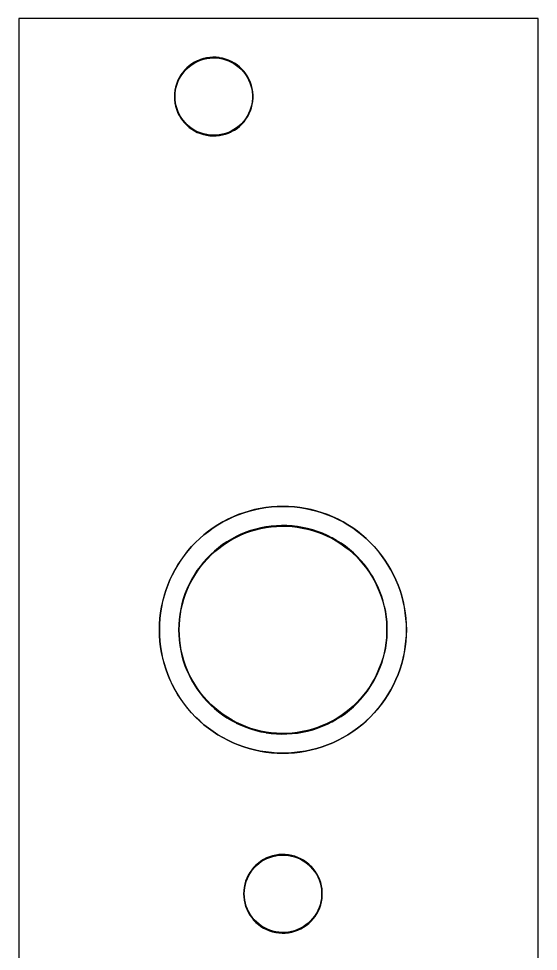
# Model space of a CAD drawing. Extents: x 1 to 21, y 9 to 138.
# Drawn here: x 1.27 to 21.25, y 101.86 to 137.75 of the extents above; entities that cross this region are included whole.
import ezdxf

# ---------------------------------------------------------------- set-up
doc = ezdxf.new("R2010")
doc.units = 0

msp = doc.modelspace()

# ---------------------------------------------------------------- linework, layer by layer
at = {"color": 5, "true_color": 0x0000ff}
msp.add_polyline3d([(21.24964, 9.25322, 0), (21.24964, 137.75436, 0), (1.27, 137.75436, 0), (1.27, 9.25322, 0), (21.24964, 9.25322, 0)], close=True, dxfattribs=at)
at = {"color": 34, "true_color": 0x008000}
for points in [[(1.27, 9.25322, 0), (21.24964, 9.25322, 0), (21.24964, 137.75436, 0), (1.27, 137.75436, 0), (1.27, 9.25322, 0)], [(8.61821, 136.26083, 0), (8.4963, 136.24305, 0), (8.49236, 136.24243, 0), (8.37299, 136.21449, 0), (8.25615, 136.17893, 0), (8.14185, 136.13321, 0), (8.13831, 136.1314, 0), (8.02909, 136.07552, 0), (7.92495, 136.01203, 0), (7.82843, 135.93837, 0), (7.73445, 135.85709, 0), (7.64528, 135.76792, 0), (7.56908, 135.67393, 0), (7.49796, 135.57488, 0), (7.43446, 135.4682, 0), (7.43266, 135.46466, 0), (7.38186, 135.3529, 0), (7.33614, 135.2386, 0), (7.30312, 135.12176, 0), (7.27772, 135.00237, 0), (7.27709, 134.99846, 0), (7.26186, 134.87654, 0), (7.25678, 134.75461, 0), (7.26186, 134.6327, 0), (7.27709, 134.51077, 0), (7.27772, 134.50684, 0), (7.30312, 134.38747, 0), (7.33614, 134.27063, 0), (7.38186, 134.15633, 0), (7.43266, 134.04457, 0), (7.43446, 134.04103, 0), (7.49796, 133.93435, 0), (7.56908, 133.83528, 0), (7.64528, 133.74131, 0), (7.64809, 133.73849, 0), (7.64811, 133.73848, 0), (7.73445, 133.65214, 0), (7.82843, 133.57086, 0), (7.92495, 133.4972, 0), (8.02909, 133.43369, 0), (8.13831, 133.37782, 0), (8.14185, 133.37602, 0), (8.25615, 133.3303, 0), (8.37299, 133.29473, 0), (8.49236, 133.26679, 0), (8.4963, 133.26618, 0), (8.61821, 133.2484, 0), (8.74014, 133.24078, 0), (8.86206, 133.24331, 0), (8.98398, 133.25602, 0), (8.9879, 133.25664, 0), (9.10981, 133.2795, 0), (9.22666, 133.30998, 0), (9.34096, 133.35316, 0), (9.45271, 133.40396, 0), (9.45626, 133.40575, 0), (9.56293, 133.46418, 0), (9.66454, 133.53276, 0), (9.76106, 133.60896, 0), (9.84995, 133.69278, 0), (9.85277, 133.69559, 0), (9.93404, 133.78702, 0), (10.01024, 133.88355, 0), (10.07629, 133.98768, 0), (10.13217, 134.09691, 0), (10.13397, 134.10045, 0), (10.18477, 134.21221, 0), (10.22287, 134.32651, 0), (10.25334, 134.44589, 0), (10.27366, 134.56781, 0), (10.2743, 134.57173, 0), (10.28445, 134.69366, 0), (10.28445, 134.81557, 0), (10.2743, 134.9375, 0), (10.27366, 134.94142, 0), (10.25334, 135.06334, 0), (10.22287, 135.18271, 0), (10.18477, 135.29702, 0), (10.13397, 135.40878, 0), (10.13217, 135.41232, 0), (10.07629, 135.52153, 0), (10.01024, 135.62567, 0), (9.93404, 135.72219, 0), (9.85277, 135.81364, 0), (9.84995, 135.81645, 0), (9.76106, 135.90027, 0), (9.66454, 135.97647, 0), (9.56293, 136.04505, 0), (9.45626, 136.10346, 0), (9.45271, 136.10526, 0), (9.34096, 136.15607, 0), (9.22666, 136.19925, 0), (9.10981, 136.22972, 0), (8.9879, 136.25259, 0), (8.98398, 136.25322, 0), (8.86206, 136.26592, 0), (8.74014, 136.26845, 0), (8.61821, 136.26083, 0)], [(8.9827, 133.28129, 0), (8.86206, 133.26871, 0), (8.74014, 133.26618, 0), (8.61821, 133.2738, 0), (8.49967, 133.29108, 0), (8.38083, 133.31889, 0), (8.26399, 133.35445, 0), (8.14984, 133.40011, 0), (8.04402, 133.45425, 0), (7.93988, 133.51775, 0), (7.84336, 133.59141, 0), (7.74945, 133.67262, 0), (7.66583, 133.75624, 0), (7.58963, 133.85022, 0), (7.51851, 133.94927, 0), (7.45582, 134.0546, 0), (7.40601, 134.16417, 0), (7.36029, 134.27848, 0), (7.32727, 134.39532, 0), (7.30218, 134.51323, 0), (7.28725, 134.6327, 0), (7.28218, 134.75461, 0), (7.28725, 134.87654, 0), (7.30218, 134.996, 0), (7.32727, 135.11391, 0), (7.36029, 135.23075, 0), (7.40601, 135.34504, 0), (7.45584, 135.45466, 0), (7.51851, 135.55994, 0), (7.58963, 135.65901, 0), (7.66583, 135.75299, 0), (7.74938, 135.83654, 0), (7.84336, 135.91782, 0), (7.93988, 135.99148, 0), (8.04402, 136.05498, 0), (8.14984, 136.10912, 0), (8.26399, 136.15477, 0), (8.38083, 136.19034, 0), (8.49967, 136.21815, 0), (8.61821, 136.23543, 0), (8.74014, 136.24305, 0), (8.86206, 136.24052, 0), (8.98258, 136.22797, 0), (9.10197, 136.20558, 0), (9.21881, 136.17509, 0), (9.33311, 136.13192, 0), (9.44338, 136.0818, 0), (9.54801, 136.02449, 0), (9.6496, 135.95592, 0), (9.74613, 135.87972, 0), (9.83316, 135.79766, 0), (9.9135, 135.70727, 0), (9.98969, 135.61075, 0), (10.05574, 135.50661, 0), (10.10981, 135.40092, 0), (10.16062, 135.28917, 0), (10.19872, 135.17487, 0), (10.2292, 135.05549, 0), (10.2489, 134.93732, 0), (10.25905, 134.81557, 0), (10.25905, 134.69366, 0), (10.2489, 134.57191, 0), (10.2292, 134.45374, 0), (10.19872, 134.33436, 0), (10.16062, 134.22005, 0), (10.10981, 134.1083, 0), (10.05574, 134.00262, 0), (9.98969, 133.89848, 0), (9.9135, 133.80196, 0), (9.8331, 133.71151, 0), (9.74613, 133.62951, 0), (9.6496, 133.55331, 0), (9.54801, 133.48473, 0), (9.44338, 133.42743, 0), (9.33311, 133.37731, 0), (9.21881, 133.33412, 0), (9.10197, 133.30365, 0), (8.9827, 133.28129, 0)], [(11.21156, 118.97994, 0), (10.99058, 118.96471, 0), (10.77468, 118.93931, 0), (10.77428, 118.93924, 0), (10.55584, 118.90368, 0), (10.34248, 118.85796, 0), (10.12912, 118.80462, 0), (9.92084, 118.73858, 0), (9.71256, 118.66492, 0), (9.5119, 118.5811, 0), (9.31124, 118.48712, 0), (9.31089, 118.48694, 0), (9.11785, 118.38534, 0), (8.92989, 118.27358, 0), (8.74447, 118.1542, 0), (8.56667, 118.02466, 0), (8.39395, 117.89004, 0), (8.22885, 117.74526, 0), (8.07137, 117.59286, 0), (8.07109, 117.59258, 0), (7.91869, 117.4351, 0), (7.77391, 117.27, 0), (7.63929, 117.09728, 0), (7.50975, 116.91948, 0), (7.39037, 116.73406, 0), (7.27861, 116.5461, 0), (7.27843, 116.54575, 0), (7.17701, 116.35306, 0), (7.17683, 116.35271, 0), (7.08285, 116.15205, 0), (6.99903, 115.95139, 0), (6.92537, 115.74311, 0), (6.85933, 115.53483, 0), (6.80599, 115.32147, 0), (6.76027, 115.10811, 0), (6.72471, 114.88967, 0), (6.72465, 114.88928, 0), (6.69924, 114.67338, 0), (6.68401, 114.4524, 0), (6.67893, 114.23396, 0), (6.68401, 114.01552, 0), (6.69924, 113.79454, 0), (6.72465, 113.57863, 0), (6.72471, 113.57824, 0), (6.76027, 113.3598, 0), (6.80599, 113.14644, 0), (6.85933, 112.93308, 0), (6.92537, 112.7248, 0), (6.99903, 112.51652, 0), (7.08285, 112.31586, 0), (7.17683, 112.1152, 0), (7.17701, 112.11485, 0), (7.27861, 111.92181, 0), (7.39037, 111.73385, 0), (7.50975, 111.54843, 0), (7.63929, 111.37063, 0), (7.77391, 111.19791, 0), (7.91869, 111.03281, 0), (8.07109, 110.87533, 0), (8.07137, 110.87505, 0), (8.22885, 110.72265, 0), (8.39395, 110.57787, 0), (8.56667, 110.44325, 0), (8.74447, 110.31371, 0), (8.92989, 110.19433, 0), (9.11785, 110.08257, 0), (9.31089, 109.98097, 0), (9.31124, 109.98079, 0), (9.5119, 109.88681, 0), (9.71256, 109.80299, 0), (9.92084, 109.72933, 0), (10.12912, 109.66329, 0), (10.34248, 109.60995, 0), (10.55584, 109.56423, 0), (10.55624, 109.56416, 0), (10.55625, 109.56416, 0), (10.77428, 109.52867, 0), (10.77468, 109.5286, 0), (10.99058, 109.50321, 0), (11.21156, 109.48796, 0), (11.43, 109.48288, 0), (11.64844, 109.48796, 0), (11.86942, 109.50321, 0), (12.08532, 109.5286, 0), (12.08571, 109.52867, 0), (12.30374, 109.56416, 0), (12.30375, 109.56416, 0), (12.30415, 109.56423, 0), (12.51751, 109.60995, 0), (12.73087, 109.66329, 0), (12.93915, 109.72933, 0), (13.14743, 109.80299, 0), (13.34809, 109.88681, 0), (13.54875, 109.98079, 0), (13.5491, 109.98097, 0), (13.74214, 110.08257, 0), (13.9301, 110.19433, 0), (14.11552, 110.31371, 0), (14.29332, 110.44325, 0), (14.46604, 110.57787, 0), (14.63114, 110.72265, 0), (14.78862, 110.87505, 0), (14.7889, 110.87533, 0), (14.9413, 111.03281, 0), (15.08608, 111.19791, 0), (15.2207, 111.37063, 0), (15.35024, 111.54843, 0), (15.46962, 111.73385, 0), (15.58138, 111.92181, 0), (15.68298, 112.11485, 0), (15.68316, 112.1152, 0), (15.77714, 112.31586, 0), (15.86096, 112.51652, 0), (15.93462, 112.7248, 0), (16.00066, 112.93308, 0), (16.05399, 113.14644, 0), (16.09972, 113.3598, 0), (16.13528, 113.57824, 0), (16.13535, 113.57863, 0), (16.16075, 113.79454, 0), (16.17598, 114.01552, 0), (16.18106, 114.23396, 0), (16.17598, 114.4524, 0), (16.16075, 114.67338, 0), (16.13535, 114.88928, 0), (16.13528, 114.88967, 0), (16.09972, 115.10811, 0), (16.05399, 115.32147, 0), (16.00066, 115.53483, 0), (15.93462, 115.74311, 0), (15.86096, 115.95139, 0), (15.77714, 116.15205, 0), (15.68316, 116.35271, 0), (15.68298, 116.35306, 0), (15.58156, 116.54575, 0), (15.58138, 116.5461, 0), (15.46962, 116.73406, 0), (15.35024, 116.91948, 0), (15.2207, 117.09728, 0), (15.08608, 117.27, 0), (14.9413, 117.4351, 0), (14.7889, 117.59258, 0), (14.78862, 117.59286, 0), (14.63114, 117.74526, 0), (14.46604, 117.89004, 0), (14.29332, 118.02466, 0), (14.11552, 118.1542, 0), (13.9301, 118.27358, 0), (13.74214, 118.38534, 0), (13.5491, 118.48694, 0), (13.54875, 118.48712, 0), (13.34809, 118.5811, 0), (13.14743, 118.66492, 0), (12.93915, 118.73858, 0), (12.73087, 118.80462, 0), (12.51751, 118.85796, 0), (12.30415, 118.90368, 0), (12.08571, 118.93924, 0), (12.08532, 118.93931, 0), (11.86942, 118.96471, 0), (11.64844, 118.97994, 0), (11.43, 118.98503, 0), (11.21156, 118.97994, 0)], [(11.86942, 109.50575, 0), (11.64844, 109.49051, 0), (11.43, 109.48543, 0), (11.21156, 109.49051, 0), (10.99058, 109.50575, 0), (10.77468, 109.53115, 0), (10.77466, 109.53115, 0), (10.55663, 109.56664, 0), (10.34327, 109.61236, 0), (10.12991, 109.6657, 0), (9.92163, 109.73174, 0), (9.71335, 109.8054, 0), (9.51268, 109.88922, 0), (9.31203, 109.9832, 0), (9.11933, 110.08462, 0), (8.93138, 110.19638, 0), (8.74596, 110.31576, 0), (8.56816, 110.4453, 0), (8.39544, 110.57992, 0), (8.23034, 110.7247, 0), (8.073, 110.87696, 0), (7.92074, 111.0343, 0), (7.77596, 111.1994, 0), (7.64134, 111.37212, 0), (7.5118, 111.54992, 0), (7.39242, 111.73534, 0), (7.28066, 111.9233, 0), (7.17924, 112.11599, 0), (7.08526, 112.31665, 0), (7.00144, 112.51731, 0), (6.92778, 112.72559, 0), (6.86174, 112.93387, 0), (6.8084, 113.14723, 0), (6.76268, 113.36059, 0), (6.72717, 113.57874, 0), (6.70178, 113.79454, 0), (6.68655, 114.01552, 0), (6.68147, 114.23396, 0), (6.68655, 114.4524, 0), (6.70178, 114.67338, 0), (6.72717, 114.88917, 0), (6.76268, 115.10732, 0), (6.8084, 115.32068, 0), (6.86174, 115.53404, 0), (6.92778, 115.74232, 0), (7.00144, 115.9506, 0), (7.08526, 116.15126, 0), (7.17921, 116.35185, 0), (7.28066, 116.54461, 0), (7.39242, 116.73257, 0), (7.5118, 116.91799, 0), (7.64134, 117.09579, 0), (7.77596, 117.26851, 0), (7.92074, 117.43361, 0), (8.073, 117.59095, 0), (8.23034, 117.74321, 0), (8.39544, 117.88799, 0), (8.56816, 118.02261, 0), (8.74596, 118.15215, 0), (8.93138, 118.27153, 0), (9.11933, 118.38329, 0), (9.31203, 118.48471, 0), (9.51268, 118.57869, 0), (9.71335, 118.66251, 0), (9.92163, 118.73617, 0), (10.12991, 118.80221, 0), (10.34327, 118.85555, 0), (10.55663, 118.90127, 0), (10.77466, 118.93676, 0), (10.77468, 118.93676, 0), (10.99058, 118.96217, 0), (11.21156, 118.9774, 0), (11.43, 118.98248, 0), (11.64844, 118.9774, 0), (11.86942, 118.96217, 0), (12.08532, 118.93676, 0), (12.08533, 118.93676, 0), (12.30336, 118.90127, 0), (12.51672, 118.85555, 0), (12.73008, 118.80221, 0), (12.93836, 118.73617, 0), (13.14664, 118.66251, 0), (13.3473, 118.57869, 0), (13.54789, 118.48474, 0), (13.74065, 118.38329, 0), (13.92861, 118.27153, 0), (14.11403, 118.15215, 0), (14.29183, 118.02261, 0), (14.46455, 117.88799, 0), (14.62965, 117.74321, 0), (14.78699, 117.59095, 0), (14.93925, 117.43361, 0), (15.08403, 117.26851, 0), (15.21865, 117.09579, 0), (15.34819, 116.91799, 0), (15.46757, 116.73257, 0), (15.57933, 116.54461, 0), (15.68078, 116.35185, 0), (15.77473, 116.15126, 0), (15.85855, 115.9506, 0), (15.93221, 115.74232, 0), (15.99825, 115.53404, 0), (16.05159, 115.32068, 0), (16.09731, 115.10732, 0), (16.1328, 114.88928, 0), (16.1582, 114.67338, 0), (16.17345, 114.4524, 0), (16.17852, 114.23396, 0), (16.17345, 114.01552, 0), (16.1582, 113.79454, 0), (16.1328, 113.57863, 0), (16.1328, 113.57862, 0), (16.09731, 113.36059, 0), (16.05159, 113.14723, 0), (15.99825, 112.93387, 0), (15.93221, 112.72559, 0), (15.85855, 112.51731, 0), (15.77473, 112.31665, 0), (15.68075, 112.11599, 0), (15.57933, 111.9233, 0), (15.46757, 111.73534, 0), (15.34819, 111.54992, 0), (15.21865, 111.37212, 0), (15.08403, 111.1994, 0), (14.93925, 111.0343, 0), (14.78699, 110.87696, 0), (14.62965, 110.7247, 0), (14.46455, 110.57992, 0), (14.29183, 110.4453, 0), (14.11403, 110.31576, 0), (13.92861, 110.19638, 0), (13.74065, 110.08462, 0), (13.54789, 109.98317, 0), (13.3473, 109.88922, 0), (13.14664, 109.8054, 0), (12.93836, 109.73174, 0), (12.73008, 109.6657, 0), (12.51672, 109.61236, 0), (12.30336, 109.56664, 0), (12.08533, 109.53115, 0), (12.08532, 109.53115, 0), (11.86942, 109.50575, 0)], [(11.17854, 118.23954, 0), (10.97788, 118.22175, 0), (10.77976, 118.19381, 0), (10.77583, 118.19319, 0), (10.57771, 118.15509, 0), (10.38213, 118.10683, 0), (10.18909, 118.05095, 0), (10.00113, 117.98491, 0), (9.81317, 117.90871, 0), (9.63283, 117.82235, 0), (9.62928, 117.82055, 0), (9.45149, 117.72657, 0), (9.27877, 117.62243, 0), (9.11112, 117.51067, 0), (8.95111, 117.38875, 0), (8.79617, 117.26175, 0), (8.64631, 117.12459, 0), (8.6435, 117.12178, 0), (8.5038, 116.97954, 0), (8.36918, 116.82968, 0), (8.24217, 116.6722, 0), (8.12534, 116.50964, 0), (8.01612, 116.342, 0), (7.91452, 116.16928, 0), (7.82054, 115.98894, 0), (7.81874, 115.9854, 0), (7.73746, 115.80252, 0), (7.66126, 115.6171, 0), (7.59776, 115.4266, 0), (7.54188, 115.23356, 0), (7.4987, 115.03798, 0), (7.46314, 114.83986, 0), (7.46252, 114.83593, 0), (7.43712, 114.63528, 0), (7.42188, 114.43462, 0), (7.41679, 114.23396, 0), (7.42188, 114.03329, 0), (7.43712, 113.83264, 0), (7.46252, 113.63198, 0), (7.46314, 113.62805, 0), (7.4987, 113.42993, 0), (7.54188, 113.23435, 0), (7.59776, 113.04131, 0), (7.66126, 112.85081, 0), (7.73746, 112.66539, 0), (7.81874, 112.48251, 0), (7.82054, 112.47897, 0), (7.91452, 112.29863, 0), (8.01612, 112.12591, 0), (8.12534, 111.95827, 0), (8.24217, 111.79571, 0), (8.36918, 111.63823, 0), (8.5038, 111.48837, 0), (8.6435, 111.34613, 0), (8.64631, 111.34332, 0), (8.79617, 111.20616, 0), (8.95111, 111.07916, 0), (9.11112, 110.95724, 0), (9.27877, 110.84548, 0), (9.45149, 110.74134, 0), (9.62928, 110.64736, 0), (9.63283, 110.64556, 0), (9.81317, 110.5592, 0), (10.00113, 110.483, 0), (10.18909, 110.41696, 0), (10.38213, 110.36108, 0), (10.57771, 110.31282, 0), (10.77583, 110.27472, 0), (10.77976, 110.27409, 0), (10.97788, 110.24616, 0), (11.17854, 110.22838, 0), (11.3792, 110.22076, 0), (11.57986, 110.2233, 0), (11.78052, 110.23599, 0), (11.98118, 110.25886, 0), (11.9851, 110.25948, 0), (12.18322, 110.2925, 0), (12.3788, 110.33568, 0), (12.57438, 110.38648, 0), (12.76488, 110.44998, 0), (12.95284, 110.5211, 0), (13.13826, 110.60238, 0), (13.31606, 110.69128, 0), (13.3196, 110.69308, 0), (13.49486, 110.79214, 0), (13.66504, 110.90136, 0), (13.83014, 111.0182, 0), (13.98762, 111.14012, 0), (14.14002, 111.2722, 0), (14.2848, 111.4119, 0), (14.28761, 111.41471, 0), (14.42477, 111.56203, 0), (14.55431, 111.71443, 0), (14.67623, 111.87445, 0), (14.79053, 112.03955, 0), (14.89721, 112.21227, 0), (14.99373, 112.38753, 0), (14.99553, 112.39107, 0), (15.08189, 112.57141, 0), (15.16063, 112.75683, 0), (15.23175, 112.94733, 0), (15.29017, 113.13783, 0), (15.34097, 113.33341, 0), (15.38161, 113.52899, 0), (15.38224, 113.53292, 0), (15.41271, 113.73357, 0), (15.43303, 113.9317, 0), (15.4432, 114.13236, 0), (15.4432, 114.33556, 0), (15.43303, 114.53621, 0), (15.41271, 114.73434, 0), (15.38224, 114.935, 0), (15.38161, 114.93892, 0), (15.34097, 115.1345, 0), (15.29017, 115.33008, 0), (15.23175, 115.52058, 0), (15.16063, 115.71108, 0), (15.08189, 115.8965, 0), (14.99553, 116.07684, 0), (14.99373, 116.08038, 0), (14.89721, 116.25564, 0), (14.79053, 116.42836, 0), (14.67623, 116.59346, 0), (14.55431, 116.75348, 0), (14.42477, 116.90588, 0), (14.28761, 117.0532, 0), (14.2848, 117.05601, 0), (14.14002, 117.19571, 0), (13.98762, 117.32779, 0), (13.83014, 117.44971, 0), (13.66504, 117.56655, 0), (13.49486, 117.67577, 0), (13.3196, 117.77483, 0), (13.31606, 117.77663, 0), (13.13826, 117.86553, 0), (12.95284, 117.94681, 0), (12.76488, 118.01793, 0), (12.57438, 118.08143, 0), (12.3788, 118.13223, 0), (12.18322, 118.17541, 0), (11.9851, 118.20843, 0), (11.98118, 118.20906, 0), (11.78052, 118.23191, 0), (11.57986, 118.24461, 0), (11.3792, 118.24715, 0), (11.17854, 118.23954, 0)], [(11.78052, 110.26139, 0), (11.57986, 110.24869, 0), (11.3792, 110.24615, 0), (11.17854, 110.25378, 0), (10.97788, 110.27156, 0), (10.78237, 110.29912, 0), (10.58556, 110.33697, 0), (10.38998, 110.38523, 0), (10.19694, 110.44111, 0), (10.00897, 110.50715, 0), (9.82102, 110.58335, 0), (9.64211, 110.66903, 0), (9.46641, 110.76189, 0), (9.29369, 110.86603, 0), (9.12606, 110.97779, 0), (8.96604, 111.09971, 0), (8.8111, 111.22671, 0), (8.66182, 111.36333, 0), (8.52435, 111.5033, 0), (8.38973, 111.65316, 0), (8.26273, 111.81064, 0), (8.14589, 111.9732, 0), (8.03667, 112.14084, 0), (7.93507, 112.31356, 0), (7.84263, 112.49094, 0), (7.76161, 112.67324, 0), (7.68541, 112.85866, 0), (7.62191, 113.04916, 0), (7.56603, 113.2422, 0), (7.52285, 113.43778, 0), (7.48771, 113.63356, 0), (7.46252, 113.83264, 0), (7.44728, 114.03329, 0), (7.44219, 114.23396, 0), (7.44728, 114.43462, 0), (7.46252, 114.63528, 0), (7.48771, 114.83435, 0), (7.52285, 115.03013, 0), (7.56603, 115.22571, 0), (7.62191, 115.41875, 0), (7.68541, 115.60925, 0), (7.76161, 115.79467, 0), (7.84263, 115.97697, 0), (7.93507, 116.15435, 0), (8.03667, 116.32707, 0), (8.14589, 116.49471, 0), (8.26273, 116.65727, 0), (8.38973, 116.81475, 0), (8.52435, 116.96461, 0), (8.66182, 117.10458, 0), (8.8111, 117.2412, 0), (8.96604, 117.3682, 0), (9.12606, 117.49012, 0), (9.29369, 117.60188, 0), (9.46641, 117.70602, 0), (9.64211, 117.79888, 0), (9.82102, 117.88456, 0), (10.00897, 117.96076, 0), (10.19694, 118.0268, 0), (10.38998, 118.08268, 0), (10.58556, 118.13094, 0), (10.78237, 118.16879, 0), (10.97788, 118.19636, 0), (11.17854, 118.21414, 0), (11.3792, 118.22175, 0), (11.57986, 118.21922, 0), (11.78052, 118.20652, 0), (11.98052, 118.18374, 0), (12.17537, 118.15126, 0), (12.37095, 118.10808, 0), (12.56653, 118.05728, 0), (12.75703, 117.99378, 0), (12.94499, 117.92266, 0), (13.13041, 117.84138, 0), (13.30513, 117.75402, 0), (13.47993, 117.65522, 0), (13.65011, 117.546, 0), (13.81521, 117.42916, 0), (13.97269, 117.30724, 0), (14.12509, 117.17516, 0), (14.26796, 117.0373, 0), (14.40422, 116.89095, 0), (14.53376, 116.73855, 0), (14.65568, 116.57853, 0), (14.76998, 116.41343, 0), (14.87666, 116.24071, 0), (14.97238, 116.06691, 0), (15.05774, 115.88865, 0), (15.13648, 115.70323, 0), (15.2076, 115.51273, 0), (15.26602, 115.32223, 0), (15.31682, 115.12665, 0), (15.35734, 114.93166, 0), (15.38731, 114.73434, 0), (15.40763, 114.53621, 0), (15.4178, 114.33556, 0), (15.4178, 114.13236, 0), (15.40763, 113.9317, 0), (15.38731, 113.73357, 0), (15.35733, 113.53622, 0), (15.31682, 113.34126, 0), (15.26602, 113.14568, 0), (15.2076, 112.95518, 0), (15.13648, 112.76468, 0), (15.05774, 112.57926, 0), (14.97238, 112.401, 0), (14.87666, 112.2272, 0), (14.76998, 112.05448, 0), (14.65568, 111.88938, 0), (14.53376, 111.72936, 0), (14.40422, 111.57696, 0), (14.26796, 111.43061, 0), (14.12509, 111.29275, 0), (13.97269, 111.16067, 0), (13.81521, 111.03875, 0), (13.65011, 110.92191, 0), (13.47993, 110.81269, 0), (13.30513, 110.71389, 0), (13.13041, 110.62653, 0), (12.94499, 110.54525, 0), (12.75703, 110.47413, 0), (12.56653, 110.41063, 0), (12.37095, 110.35983, 0), (12.17537, 110.31665, 0), (11.98052, 110.28417, 0), (11.78052, 110.26139, 0)], [(11.2776, 105.58018, 0), (11.15567, 105.56239, 0), (11.15175, 105.56177, 0), (11.03237, 105.53383, 0), (10.91553, 105.49827, 0), (10.80123, 105.45255, 0), (10.79769, 105.45075, 0), (10.68847, 105.39487, 0), (10.58433, 105.33137, 0), (10.48781, 105.25771, 0), (10.39383, 105.17643, 0), (10.39101, 105.17362, 0), (10.391, 105.1736, 0), (10.30466, 105.08726, 0), (10.22846, 104.99328, 0), (10.15734, 104.89422, 0), (10.09384, 104.78754, 0), (10.09204, 104.784, 0), (10.04124, 104.67224, 0), (9.99552, 104.55794, 0), (9.9625, 104.4411, 0), (9.93709, 104.32172, 0), (9.93648, 104.3178, 0), (9.92123, 104.19587, 0), (9.91616, 104.07396, 0), (9.92123, 103.95204, 0), (9.93648, 103.83011, 0), (9.93709, 103.82619, 0), (9.9625, 103.70681, 0), (9.99552, 103.58997, 0), (10.04124, 103.47567, 0), (10.09204, 103.36391, 0), (10.09384, 103.36037, 0), (10.15734, 103.25369, 0), (10.22846, 103.15463, 0), (10.30466, 103.06065, 0), (10.391, 102.97431, 0), (10.39101, 102.97429, 0), (10.39383, 102.97148, 0), (10.48781, 102.8902, 0), (10.58433, 102.81654, 0), (10.68847, 102.75304, 0), (10.79769, 102.69716, 0), (10.80123, 102.69536, 0), (10.91553, 102.64964, 0), (11.03237, 102.61408, 0), (11.15175, 102.58614, 0), (11.15567, 102.58552, 0), (11.2776, 102.56773, 0), (11.39952, 102.56011, 0), (11.52144, 102.56266, 0), (11.64336, 102.57536, 0), (11.64728, 102.57598, 0), (11.7692, 102.59884, 0), (11.88604, 102.62932, 0), (12.00034, 102.6725, 0), (12.1121, 102.7233, 0), (12.11564, 102.7251, 0), (12.22232, 102.78352, 0), (12.32392, 102.8521, 0), (12.42044, 102.9283, 0), (12.50934, 103.01212, 0), (12.51215, 103.01493, 0), (12.59343, 103.10637, 0), (12.66963, 103.20289, 0), (12.73567, 103.30703, 0), (12.79155, 103.41625, 0), (12.79335, 103.41979, 0), (12.84415, 103.53155, 0), (12.88225, 103.64585, 0), (12.91273, 103.76523, 0), (12.93305, 103.88715, 0), (12.93368, 103.89108, 0), (12.94384, 104.013, 0), (12.94384, 104.13492, 0), (12.93368, 104.25683, 0), (12.93305, 104.26076, 0), (12.91273, 104.38268, 0), (12.88225, 104.50206, 0), (12.84415, 104.61636, 0), (12.79335, 104.72812, 0), (12.79155, 104.73166, 0), (12.73567, 104.84088, 0), (12.66963, 104.94502, 0), (12.59343, 105.04154, 0), (12.51215, 105.13298, 0), (12.50934, 105.13579, 0), (12.42044, 105.21961, 0), (12.32392, 105.29581, 0), (12.22232, 105.36439, 0), (12.11564, 105.42281, 0), (12.1121, 105.42461, 0), (12.00034, 105.47541, 0), (11.88604, 105.51859, 0), (11.7692, 105.54907, 0), (11.64728, 105.57193, 0), (11.64336, 105.57255, 0), (11.52144, 105.58525, 0), (11.39952, 105.5878, 0), (11.2776, 105.58018, 0)], [(11.64208, 102.60063, 0), (11.52144, 102.58806, 0), (11.39952, 102.58551, 0), (11.2776, 102.59313, 0), (11.15896, 102.61044, 0), (11.04022, 102.63823, 0), (10.92338, 102.67379, 0), (10.80918, 102.71947, 0), (10.7034, 102.77359, 0), (10.59926, 102.83709, 0), (10.50274, 102.91075, 0), (10.40875, 102.99203, 0), (10.32521, 103.07558, 0), (10.24901, 103.16956, 0), (10.17789, 103.26862, 0), (10.1152, 103.37394, 0), (10.06539, 103.48352, 0), (10.01967, 103.59782, 0), (9.98664, 103.71466, 0), (9.96159, 103.83246, 0), (9.94664, 103.95204, 0), (9.94156, 104.07396, 0), (9.94664, 104.19587, 0), (9.96159, 104.31545, 0), (9.98664, 104.43325, 0), (10.01967, 104.55009, 0), (10.06539, 104.66439, 0), (10.1152, 104.77397, 0), (10.17789, 104.87929, 0), (10.24901, 104.97835, 0), (10.32521, 105.07233, 0), (10.40875, 105.15588, 0), (10.50274, 105.23716, 0), (10.59926, 105.31082, 0), (10.7034, 105.37432, 0), (10.80918, 105.42844, 0), (10.92338, 105.47412, 0), (11.04022, 105.50968, 0), (11.15907, 105.5375, 0), (11.2776, 105.55478, 0), (11.39952, 105.5624, 0), (11.52144, 105.55985, 0), (11.64196, 105.54731, 0), (11.76135, 105.52492, 0), (11.87819, 105.49444, 0), (11.99249, 105.45126, 0), (12.10276, 105.40114, 0), (12.20739, 105.34384, 0), (12.30899, 105.27526, 0), (12.40551, 105.19906, 0), (12.49248, 105.11706, 0), (12.57288, 105.02661, 0), (12.64908, 104.93009, 0), (12.71512, 104.82595, 0), (12.76929, 104.72007, 0), (12.82, 104.60851, 0), (12.8581, 104.49421, 0), (12.88858, 104.37483, 0), (12.90831, 104.25643, 0), (12.91843, 104.13492, 0), (12.91843, 104.013, 0), (12.90831, 103.89148, 0), (12.88858, 103.77308, 0), (12.8581, 103.6537, 0), (12.82, 103.5394, 0), (12.76929, 103.42784, 0), (12.71512, 103.32196, 0), (12.64908, 103.21782, 0), (12.57288, 103.1213, 0), (12.49248, 103.03085, 0), (12.40551, 102.94885, 0), (12.30899, 102.87265, 0), (12.20739, 102.80407, 0), (12.10276, 102.74677, 0), (11.99249, 102.69665, 0), (11.87819, 102.65347, 0), (11.76135, 102.62299, 0), (11.64208, 102.60063, 0)]]:
    msp.add_polyline3d(points, close=True, dxfattribs=at)

doc.saveas('drawing.dxf')
